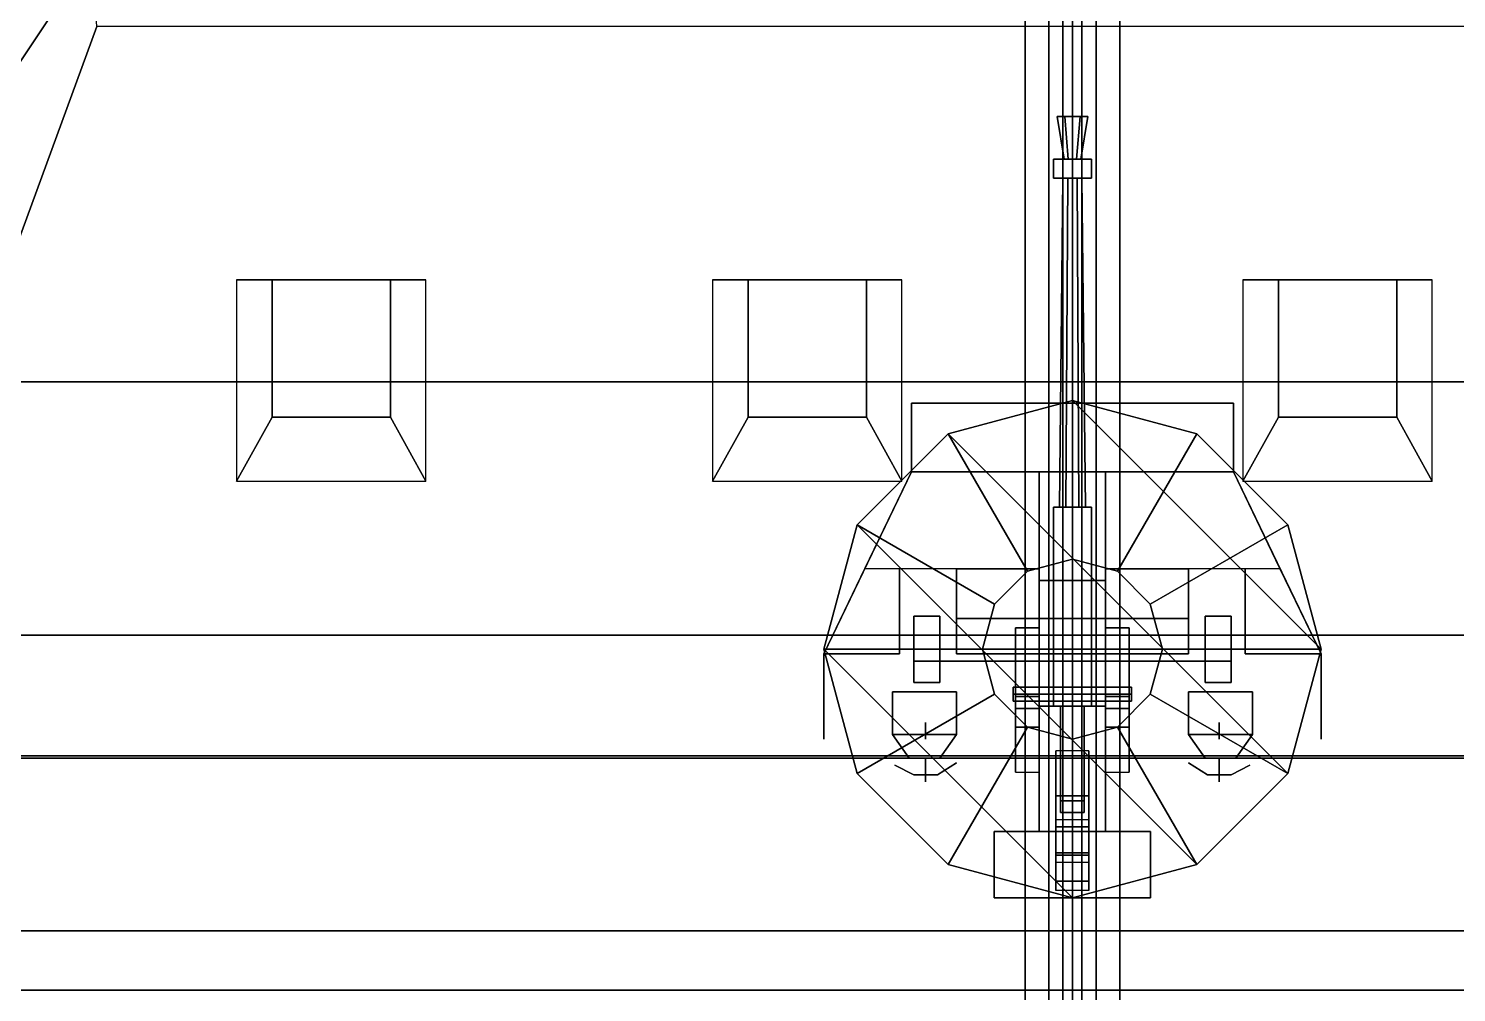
# Model space of a CAD drawing. Header units: millimetres. Extents: x -15 to 15, y -108 to 101.
# Drawn here: x -4.41 to 1.62, y -10.43 to -6.36 of the extents above; entities that cross this region are included whole.
import ezdxf

# ---------------------------------------------------------------- set-up
doc = ezdxf.new("R2010")
doc.units = ezdxf.units.MM
for name, color, linetype in [('citadelle', 3, 'Continuous'), ('gun', 1, 'Continuous'), ('railings_mirrored', 6, 'Continuous'), ('sleeve', 5, 'Continuous'), ('superstructure', 4, 'Continuous'), ('turret', 2, 'Continuous')]:
    doc.layers.add(name, color=color, linetype=linetype)

msp = doc.modelspace()

# ---------------------------------------------------------------- linework, layer by layer
for points in [[(-0.04, 1.05, 19.33), (-0.04, -15.01, 19.33), (-0.04, -15.01, 19.53), (-0.04, 1.05, 19.53)], [(0.04, 1.05, 19.33), (0.04, -15.01, 19.33), (-0.04, -15.01, 19.33), (-0.04, 1.05, 19.33)], [(0.04, -15.01, 19.53), (0.04, -15.01, 19.33), (0.04, 1.05, 19.33), (0.04, 1.05, 19.53)], [(-0.2, -17.83, 19.7), (-0.1, -17.83, 19.8732), (-0.1, -1.57, 19.8732), (-0.2, -1.57, 19.7)], [(-0.1, -17.83, 19.5268), (-0.2, -17.83, 19.7), (-0.2, -1.57, 19.7), (-0.1, -1.57, 19.5268)], [(-0.1, -17.83, 19.8732), (0.1, -17.83, 19.8732), (0.1, -1.57, 19.8732), (-0.1, -1.57, 19.8732)], [(0.1, -17.83, 19.5268), (-0.1, -17.83, 19.5268), (-0.1, -1.57, 19.5268), (0.1, -1.57, 19.5268)], [(0.1, -17.83, 19.8732), (0.2, -17.83, 19.7), (0.2, -1.57, 19.7), (0.1, -1.57, 19.8732)], [(0.2, -17.83, 19.7), (0.1, -17.83, 19.5268), (0.1, -1.57, 19.5268), (0.2, -1.57, 19.7)], [(-6.59, -3.58, -9.51), (0, -3.58, -9.55), (0, -9.44, -9.55), (-6.59, -9.44, -9.5)], [(6.59, -9.44, -9.5), (0, -9.44, -9.55), (0, -3.58, -9.55), (6.59, -3.58, -9.51)], [(-6.59, -9.44, -9.5), (0, -9.44, -9.55), (0, -15.27, -9.55), (-6.59, -15.27, -9.44)], [(6.59, -15.27, -9.44), (0, -15.27, -9.55), (0, -9.44, -9.55), (6.59, -9.44, -9.5)]]:
    msp.add_3dface(points)
at = {"layer": 'citadelle'}
for points in [[(12.41, -5.53, 4.59), (-12.41, -5.53, 4.59), (-13.09, -9.43, 4.59), (13.09, -9.43, 4.59)], [(13.09, -9.43, 4.59), (-13.09, -9.43, 4.59), (-13.25, -10.17, 4.59), (13.25, -10.17, 4.59)], [(13.25, -10.17, 4.59), (-13.25, -10.17, 4.59), (-12.64, -10.42, 4.59), (12.64, -10.42, 4.59)], [(12.64, -10.42, 4.59), (-12.64, -10.42, 4.59), (-11.86, -11.85, 4.59), (11.86, -11.85, 4.59)]]:
    msp.add_3dface(points, dxfattribs=at)
at = {"layer": 'gun'}
for points in [[(-0.065, -6.73, 9.66), (0.065, -6.73, 9.66), (0.0325, -6.73, 9.6037), (-0.0325, -6.73, 9.6037)], [(-0.0325, -6.73, 9.7163), (0.0325, -6.73, 9.7163), (0.065, -6.73, 9.66), (-0.065, -6.73, 9.66)], [(-0.0175, -6.91, 9.6297), (-0.035, -6.91, 9.66), (-0.065, -6.73, 9.66), (-0.0325, -6.73, 9.6037)], [(-0.035, -6.91, 9.66), (-0.0175, -6.91, 9.6903), (-0.0325, -6.73, 9.7163), (-0.065, -6.73, 9.66)], [(0.0175, -6.91, 9.6297), (-0.0175, -6.91, 9.6297), (-0.0325, -6.73, 9.6037), (0.0325, -6.73, 9.6037)], [(-0.0175, -6.91, 9.6903), (0.0175, -6.91, 9.6903), (0.0325, -6.73, 9.7163), (-0.0325, -6.73, 9.7163)], [(0.035, -6.91, 9.66), (0.0175, -6.91, 9.6297), (0.0325, -6.73, 9.6037), (0.065, -6.73, 9.66)], [(0.0175, -6.91, 9.6903), (0.035, -6.91, 9.66), (0.065, -6.73, 9.66), (0.0325, -6.73, 9.7163)], [(-0.08, -6.91, 9.66), (0.08, -6.91, 9.66), (0.04, -6.91, 9.5907), (-0.04, -6.91, 9.5907)], [(-0.04, -6.91, 9.7293), (0.04, -6.91, 9.7293), (0.08, -6.91, 9.66), (-0.08, -6.91, 9.66)], [(-0.04, -6.99, 9.5907), (-0.08, -6.99, 9.66), (-0.08, -6.91, 9.66), (-0.04, -6.91, 9.5907)], [(-0.08, -6.99, 9.66), (-0.04, -6.99, 9.7293), (-0.04, -6.91, 9.7293), (-0.08, -6.91, 9.66)], [(0.04, -6.99, 9.5907), (-0.04, -6.99, 9.5907), (-0.04, -6.91, 9.5907), (0.04, -6.91, 9.5907)], [(-0.04, -6.99, 9.7293), (0.04, -6.99, 9.7293), (0.04, -6.91, 9.7293), (-0.04, -6.91, 9.7293)], [(0.08, -6.99, 9.66), (0.04, -6.99, 9.5907), (0.04, -6.91, 9.5907), (0.08, -6.91, 9.66)], [(0.04, -6.99, 9.7293), (0.08, -6.99, 9.66), (0.08, -6.91, 9.66), (0.04, -6.91, 9.7293)], [(-0.04, -6.99, 9.5907), (0.04, -6.99, 9.5907), (0.08, -6.99, 9.66), (-0.08, -6.99, 9.66)], [(-0.08, -6.99, 9.66), (0.08, -6.99, 9.66), (0.04, -6.99, 9.7293), (-0.04, -6.99, 9.7293)], [(-0.02, -6.99, 9.6946), (-0.04, -6.99, 9.66), (-0.055, -8.38, 9.66), (-0.0275, -8.38, 9.7076)], [(-0.04, -6.99, 9.66), (-0.02, -6.99, 9.6254), (-0.0275, -8.38, 9.6124), (-0.055, -8.38, 9.66)], [(0.02, -6.99, 9.6946), (-0.02, -6.99, 9.6946), (-0.0275, -8.38, 9.7076), (0.0275, -8.38, 9.7076)], [(-0.02, -6.99, 9.6254), (0.02, -6.99, 9.6254), (0.0275, -8.38, 9.6124), (-0.0275, -8.38, 9.6124)], [(0.04, -6.99, 9.66), (0.02, -6.99, 9.6946), (0.0275, -8.38, 9.7076), (0.055, -8.38, 9.66)], [(0.02, -6.99, 9.6254), (0.04, -6.99, 9.66), (0.055, -8.38, 9.66), (0.0275, -8.38, 9.6124)]]:
    msp.add_3dface(points, dxfattribs=at)
at = {"layer": 'railings_mirrored'}
for points in [[(0, -17.73, 20.91), (0, -1.49, 20.91), (0, -1.49, 20.84), (0, -17.73, 20.84)], [(0, -17.73, 20.84), (0, -1.49, 20.84), (0, -1.49, 20.91), (0, -17.73, 20.91)], [(0, -7.48, 19.87), (0, -7.48, 20.84), (0, -7.42, 20.84), (0, -7.42, 19.87)], [(0, -7.42, 19.87), (0, -7.42, 20.84), (0, -7.48, 20.84), (0, -7.48, 19.87)], [(0, -8.89, 19.87), (0, -8.89, 20.84), (0, -8.95, 20.84), (0, -8.95, 19.87)], [(0, -8.95, 19.87), (0, -8.95, 20.84), (0, -8.89, 20.84), (0, -8.89, 19.87)], [(0, -10.35, 19.87), (0, -10.35, 20.84), (0, -10.41, 20.84), (0, -10.41, 19.87)], [(0, -10.41, 19.87), (0, -10.41, 20.84), (0, -10.35, 20.84), (0, -10.35, 19.87)]]:
    msp.add_3dface(points, dxfattribs=at)
at = {"layer": 'sleeve'}
for points in [[(-0.08, -8.38, 9.66), (0.08, -8.38, 9.66), (0.04, -8.38, 9.5907), (-0.04, -8.38, 9.5907)], [(-0.04, -8.38, 9.7293), (0.04, -8.38, 9.7293), (0.08, -8.38, 9.66), (-0.08, -8.38, 9.66)], [(-0.04, -9.22, 9.5907), (-0.08, -9.22, 9.66), (-0.08, -8.38, 9.66), (-0.04, -8.38, 9.5907)], [(-0.08, -9.22, 9.66), (-0.04, -9.22, 9.7293), (-0.04, -8.38, 9.7293), (-0.08, -8.38, 9.66)], [(0.04, -9.22, 9.5907), (-0.04, -9.22, 9.5907), (-0.04, -8.38, 9.5907), (0.04, -8.38, 9.5907)], [(-0.04, -9.22, 9.7293), (0.04, -9.22, 9.7293), (0.04, -8.38, 9.7293), (-0.04, -8.38, 9.7293)], [(0.08, -9.22, 9.66), (0.04, -9.22, 9.5907), (0.04, -8.38, 9.5907), (0.08, -8.38, 9.66)], [(0.04, -9.22, 9.7293), (0.08, -9.22, 9.66), (0.08, -8.38, 9.66), (0.04, -8.38, 9.7293)], [(0.14, -8.69, 9.59), (0.14, -8.69, 9.46), (-0.14, -8.69, 9.46), (-0.14, -8.69, 9.59)], [(-0.14, -8.69, 9.59), (-0.14, -8.69, 9.46), (-0.14, -9.22, 9.46), (-0.14, -9.22, 9.59)], [(-0.14, -9.22, 9.46), (-0.14, -8.69, 9.46), (0.14, -8.69, 9.46), (0.14, -9.22, 9.46)], [(0.14, -9.22, 9.59), (0.14, -8.69, 9.59), (-0.14, -8.69, 9.59), (-0.14, -9.22, 9.59)], [(0.14, -9.22, 9.46), (0.14, -8.69, 9.46), (0.14, -8.69, 9.59), (0.14, -9.22, 9.59)], [(-0.56, -9.12, 9.75), (-0.67, -9.12, 9.75), (-0.67, -8.84, 9.75), (-0.56, -8.84, 9.75)], [(-0.56, -8.84, 9.88), (-0.67, -8.84, 9.88), (-0.67, -9.12, 9.88), (-0.56, -9.12, 9.88)], [(-0.67, -8.84, 9.88), (-0.67, -8.84, 9.75), (-0.67, -9.12, 9.75), (-0.67, -9.12, 9.88)], [(-0.56, -8.84, 9.75), (-0.67, -8.84, 9.75), (-0.67, -8.84, 9.88), (-0.56, -8.84, 9.88)], [(-0.56, -9.12, 9.88), (-0.56, -9.12, 9.75), (-0.56, -8.84, 9.75), (-0.56, -8.84, 9.88)], [(0.67, -8.84, 9.75), (0.56, -8.84, 9.75), (0.56, -8.84, 9.88), (0.67, -8.84, 9.88)], [(0.56, -8.84, 9.88), (0.56, -8.84, 9.75), (0.56, -9.12, 9.75), (0.56, -9.12, 9.88)], [(0.67, -9.12, 9.75), (0.56, -9.12, 9.75), (0.56, -8.84, 9.75), (0.67, -8.84, 9.75)], [(0.67, -8.84, 9.88), (0.56, -8.84, 9.88), (0.56, -9.12, 9.88), (0.67, -9.12, 9.88)], [(0.67, -9.12, 9.88), (0.67, -9.12, 9.75), (0.67, -8.84, 9.75), (0.67, -8.84, 9.88)], [(0.67, -9.03, 9.7), (-0.67, -9.03, 9.7), (-0.67, -8.98, 9.7), (0.67, -8.98, 9.7)], [(0.67, -8.98, 9.7), (-0.67, -8.98, 9.7), (-0.67, -8.98, 9.75), (0.67, -8.98, 9.75)], [(-0.67, -8.98, 9.75), (-0.67, -8.98, 9.7), (-0.67, -9.03, 9.7), (-0.67, -9.03, 9.75)], [(0.56, -8.98, 9.75), (-0.56, -8.98, 9.75), (-0.56, -9.03, 9.75), (0.56, -9.03, 9.75)], [(0.67, -9.03, 9.75), (0.67, -9.03, 9.7), (0.67, -8.98, 9.7), (0.67, -8.98, 9.75)], [(-0.67, -9.03, 9.75), (-0.67, -9.03, 9.7), (0.67, -9.03, 9.7), (0.67, -9.03, 9.75)], [(-0.67, -9.12, 9.88), (-0.67, -9.12, 9.75), (-0.56, -9.12, 9.75), (-0.56, -9.12, 9.88)], [(-0.25, -9.17, 9.56), (-0.25, -9.14, 9.59), (0.25, -9.14, 9.59), (0.25, -9.17, 9.56)], [(-0.25, -9.14, 9.59), (-0.25, -9.17, 9.62), (0.25, -9.17, 9.62), (0.25, -9.14, 9.59)], [(-0.25, -9.17, 9.56), (-0.25, -9.2, 9.59), (-0.25, -9.17, 9.62), (-0.25, -9.14, 9.59)], [(0.25, -9.14, 9.59), (0.25, -9.17, 9.62), (0.25, -9.2, 9.59), (0.25, -9.17, 9.56)], [(0.56, -9.12, 9.88), (0.56, -9.12, 9.75), (0.67, -9.12, 9.75), (0.67, -9.12, 9.88)], [(-0.25, -9.2, 9.59), (-0.25, -9.17, 9.56), (0.25, -9.17, 9.56), (0.25, -9.2, 9.59)], [(-0.25, -9.17, 9.62), (-0.25, -9.2, 9.59), (0.25, -9.2, 9.59), (0.25, -9.17, 9.62)], [(0.14, -9.22, 9.73), (0.14, -9.22, 9.46), (-0.14, -9.22, 9.46), (-0.14, -9.22, 9.73)], [(-0.14, -9.22, 9.73), (-0.14, -9.22, 9.46), (-0.14, -9.75, 9.46), (-0.14, -9.75, 9.73)], [(-0.14, -9.75, 9.46), (-0.14, -9.22, 9.46), (0.14, -9.22, 9.46), (0.14, -9.75, 9.46)], [(0.14, -9.75, 9.73), (0.14, -9.22, 9.73), (-0.14, -9.22, 9.73), (-0.14, -9.75, 9.73)], [(0.05, -9.62, 9.95), (0.05, -9.22, 9.79), (-0.05, -9.22, 9.79), (-0.05, -9.62, 9.95)], [(0.05, -9.22, 9.79), (0.05, -9.22, 9.73), (-0.05, -9.22, 9.73), (-0.05, -9.22, 9.79)], [(-0.05, -9.22, 9.79), (-0.05, -9.22, 9.73), (-0.05, -9.62, 9.73), (-0.05, -9.62, 9.95)], [(0.05, -9.62, 9.73), (0.05, -9.22, 9.73), (0.05, -9.22, 9.79), (0.05, -9.62, 9.95)], [(0.14, -9.75, 9.46), (0.14, -9.22, 9.46), (0.14, -9.22, 9.73), (0.14, -9.75, 9.73)], [(0.07, -9.6, 8.92), (0.07, -9.41, 8.82), (-0.07, -9.41, 8.82), (-0.07, -9.6, 8.92)], [(-0.07, -9.6, 8.92), (-0.07, -9.41, 8.82), (-0.07, -9.59, 8.77), (-0.07, -9.73, 8.87)], [(0.07, -9.59, 8.77), (0.07, -9.41, 8.82), (0.07, -9.6, 8.92), (0.07, -9.73, 8.87)], [(-0.07, -9.73, 9.04), (-0.07, -9.6, 8.92), (-0.07, -9.73, 8.87), (-0.07, -9.84, 8.99)], [(0.07, -9.73, 9.04), (0.07, -9.6, 8.92), (-0.07, -9.6, 8.92), (-0.07, -9.73, 9.04)], [(0.05, -9.67, 9.82), (0.05, -9.62, 9.95), (-0.05, -9.62, 9.95), (-0.05, -9.67, 9.82)], [(-0.05, -9.62, 9.95), (-0.05, -9.62, 9.73), (-0.05, -9.67, 9.73), (-0.05, -9.67, 9.82)], [(0.05, -9.67, 9.73), (0.05, -9.62, 9.73), (0.05, -9.62, 9.95), (0.05, -9.67, 9.82)], [(0.07, -9.73, 8.87), (0.07, -9.6, 8.92), (0.07, -9.73, 9.04), (0.07, -9.84, 8.99)], [(-0.07, -9.73, 8.87), (-0.07, -9.7, 8.84), (0.07, -9.7, 8.84), (0.07, -9.73, 8.87)], [(-0.05, -9.67, 9.82), (-0.05, -9.67, 9.73), (0.05, -9.67, 9.73), (0.05, -9.67, 9.82)], [(0.33, -9.75, 9.77), (0.33, -9.75, 9.41), (-0.33, -9.75, 9.41), (-0.33, -9.75, 9.77)], [(-0.33, -10.03, 9.41), (-0.33, -9.75, 9.41), (0.33, -9.75, 9.41), (0.33, -10.03, 9.41)], [(0.33, -10.03, 9.77), (0.33, -9.75, 9.77), (-0.33, -9.75, 9.77), (-0.33, -10.03, 9.77)], [(-0.33, -9.75, 9.77), (-0.33, -9.75, 9.41), (-0.33, -10.03, 9.41), (-0.33, -10.03, 9.77)], [(-0.07, -9.85, 9.25), (-0.07, -9.73, 9.04), (-0.07, -9.84, 8.99), (-0.07, -9.96, 9.2)], [(-0.07, -9.84, 8.99), (-0.07, -9.73, 8.87), (0.07, -9.73, 8.87), (0.07, -9.84, 8.99)], [(0.07, -9.85, 9.25), (0.07, -9.73, 9.04), (-0.07, -9.73, 9.04), (-0.07, -9.85, 9.25)], [(0.07, -9.84, 8.99), (0.07, -9.73, 9.04), (0.07, -9.85, 9.25), (0.07, -9.96, 9.2)], [(0.33, -10.03, 9.41), (0.33, -9.75, 9.41), (0.33, -9.75, 9.77), (0.33, -10.03, 9.77)], [(-0.07, -9.96, 9.2), (-0.07, -9.84, 8.99), (0.07, -9.84, 8.99), (0.07, -9.96, 9.2)], [(0.07, -9.88, 9.41), (0.07, -9.85, 9.25), (-0.07, -9.85, 9.25), (-0.07, -9.88, 9.41)], [(-0.07, -9.88, 9.41), (-0.07, -9.85, 9.25), (-0.07, -9.96, 9.2), (-0.07, -10, 9.41)], [(0.07, -9.96, 9.2), (0.07, -9.85, 9.25), (0.07, -9.88, 9.41), (0.07, -10, 9.41)], [(-0.07, -10, 9.41), (-0.07, -9.96, 9.2), (0.07, -9.96, 9.2), (0.07, -10, 9.41)], [(-0.33, -10.03, 9.77), (-0.33, -10.03, 9.41), (0.33, -10.03, 9.41), (0.33, -10.03, 9.77)]]:
    msp.add_3dface(points, dxfattribs=at)
at = {"layer": 'superstructure'}
msp.add_3dface([(-3.7547, -5.4653, 4.59), (-4.9058, -7.188, 4.59), (-4.9058, -7.188, 5.72), (-3.7547, -5.4653, 5.72)], dxfattribs=at)
at = {"layer": 'turret'}
for points in [[(-4.25, -4.44, 5.72), (-3.7547, -5.4653, 5.72), (-4.9058, -7.188, 5.72), (-5.42, -7.83, 5.72)], [(-4.25, -4.44, 5.72), (-5.42, -7.83, 5.72), (-4.67, -7.85, 8.41), (-4.12, -6.35, 8.27)], [(-4.12, -6.35, 8.27), (-4.67, -7.85, 8.41), (4.67, -7.85, 8.41), (4.12, -6.35, 8.27)], [(-2.88, -7.42, 8.68), (-2.73, -7.42, 8.37), (-3.53, -7.42, 8.37), (-3.38, -7.42, 8.68)], [(-3.53, -7.42, 8.37), (-3.53, -8.27, 8.44), (-3.38, -8, 8.68), (-3.38, -7.42, 8.68)], [(-3.38, -7.42, 8.68), (-3.38, -8, 8.68), (-2.88, -8, 8.68), (-2.88, -7.42, 8.68)], [(-2.88, -8, 8.68), (-2.73, -8.27, 8.44), (-2.73, -7.42, 8.37), (-2.88, -7.42, 8.68)], [(-1.52, -7.42, 8.37), (-1.52, -8.27, 8.44), (-1.37, -8, 8.68), (-1.37, -7.42, 8.68)], [(-0.87, -7.42, 8.68), (-0.72, -7.42, 8.37), (-1.52, -7.42, 8.37), (-1.37, -7.42, 8.68)], [(-1.37, -7.42, 8.68), (-1.37, -8, 8.68), (-0.87, -8, 8.68), (-0.87, -7.42, 8.68)], [(-0.87, -8, 8.68), (-0.72, -8.27, 8.44), (-0.72, -7.42, 8.37), (-0.87, -7.42, 8.68)], [(1.37, -7.42, 8.68), (1.52, -7.42, 8.37), (0.72, -7.42, 8.37), (0.87, -7.42, 8.68)], [(0.72, -7.42, 8.37), (0.72, -8.27, 8.44), (0.87, -8, 8.68), (0.87, -7.42, 8.68)], [(0.87, -7.42, 8.68), (0.87, -8, 8.68), (1.37, -8, 8.68), (1.37, -7.42, 8.68)], [(1.37, -8, 8.68), (1.52, -8.27, 8.44), (1.52, -7.42, 8.37), (1.37, -7.42, 8.68)], [(-4.67, -7.85, 8.41), (-4.87, -8.92, 8.5), (4.87, -8.92, 8.5), (4.67, -7.85, 8.41)], [(0.68, -7.94, 9.26), (0.68, -7.94, 8.84), (-0.68, -7.94, 8.84), (-0.68, -7.94, 9.26)], [(-0.68, -8.23, 8.84), (-0.68, -7.94, 8.84), (0.68, -7.94, 8.84), (0.68, -8.23, 8.84)], [(0.68, -8.23, 9.26), (0.68, -7.94, 9.26), (-0.68, -7.94, 9.26), (-0.68, -8.23, 9.26)], [(-0.68, -7.94, 9.26), (-0.68, -7.94, 8.84), (-0.68, -8.23, 8.84), (-0.68, -8.23, 9.26)], [(1.05, -8.98, 8.84), (0, -7.93, 8.84), (-0.525, -8.0707, 8.84), (0.9093, -9.505, 8.84)], [(-0.525, -8.0707, 8.74), (0, -7.93, 8.74), (0, -8.6, 8.61), (-0.19, -8.6509, 8.61)], [(0, -7.93, 8.74), (-0.525, -8.0707, 8.74), (-0.525, -8.0707, 8.84), (0, -7.93, 8.84)], [(0.9093, -8.455, 8.84), (0.525, -8.0707, 8.84), (0, -7.93, 8.84), (1.05, -8.98, 8.84)], [(0, -7.93, 8.74), (0.525, -8.0707, 8.74), (0.19, -8.6509, 8.61), (0, -8.6, 8.61)], [(0.525, -8.0707, 8.74), (0, -7.93, 8.74), (0, -7.93, 8.84), (0.525, -8.0707, 8.84)], [(0.68, -8.23, 8.84), (0.68, -7.94, 8.84), (0.68, -7.94, 9.26), (0.68, -8.23, 9.26)], [(-3.38, -8, 8.68), (-3.53, -8.27, 8.44), (-2.73, -8.27, 8.44), (-2.88, -8, 8.68)], [(-1.37, -8, 8.68), (-1.52, -8.27, 8.44), (-0.72, -8.27, 8.44), (-0.87, -8, 8.68)], [(0.87, -8, 8.68), (0.72, -8.27, 8.44), (1.52, -8.27, 8.44), (1.37, -8, 8.68)], [(0.9093, -9.505, 8.84), (-0.525, -8.0707, 8.84), (-0.9093, -8.455, 8.84), (0.525, -9.8893, 8.84)], [(-0.9093, -8.455, 8.74), (-0.525, -8.0707, 8.74), (-0.19, -8.6509, 8.61), (-0.3291, -8.79, 8.61)], [(-0.525, -8.0707, 8.74), (-0.9093, -8.455, 8.74), (-0.9093, -8.455, 8.84), (-0.525, -8.0707, 8.84)], [(0.525, -8.0707, 8.74), (0.9093, -8.455, 8.74), (0.3291, -8.79, 8.61), (0.19, -8.6509, 8.61)], [(0.9093, -8.455, 8.74), (0.525, -8.0707, 8.74), (0.525, -8.0707, 8.84), (0.9093, -8.455, 8.84)], [(-0.68, -8.23, 9.26), (-0.68, -8.23, 8.84), (-1.05, -9, 8.84), (-1.05, -9, 10.15)], [(-1.05, -9, 10.15), (-1.05, -9, 8.84), (-0.68, -8.23, 8.84), (-0.68, -8.23, 9.26)], [(-0.8763, -8.6385, 9.7321), (-0.14, -8.64, 9.73), (-0.14, -8.23, 9.26), (-0.68, -8.23, 9.26)], [(-0.68, -8.23, 9.26), (-0.14, -8.23, 9.26), (-0.14, -8.64, 9.73), (-0.8763, -8.6385, 9.7321)], [(0.8763, -8.6385, 9.7321), (0.14, -8.64, 9.73), (0.14, -8.23, 9.26), (0.68, -8.23, 9.26)], [(0.68, -8.23, 9.26), (0.14, -8.23, 9.26), (0.14, -8.64, 9.73), (0.8763, -8.6385, 9.7321)], [(1.05, -9, 10.15), (1.05, -9, 8.84), (0.68, -8.23, 8.84), (0.68, -8.23, 9.26)], [(0.68, -8.23, 9.26), (0.68, -8.23, 8.84), (1.05, -9, 8.84), (1.05, -9, 10.15)], [(0.525, -9.8893, 8.84), (-0.9093, -8.455, 8.84), (-1.05, -8.98, 8.84), (0, -10.03, 8.84)], [(-1.05, -8.98, 8.74), (-0.9093, -8.455, 8.74), (-0.3291, -8.79, 8.61), (-0.38, -8.98, 8.61)], [(-0.9093, -8.455, 8.74), (-1.05, -8.98, 8.74), (-1.05, -8.98, 8.84), (-0.9093, -8.455, 8.84)], [(0.9093, -8.455, 8.74), (1.05, -8.98, 8.74), (0.38, -8.98, 8.61), (0.3291, -8.79, 8.61)], [(1.05, -8.98, 8.74), (0.9093, -8.455, 8.74), (0.9093, -8.455, 8.84), (1.05, -8.98, 8.84)], [(0, -8.6, 8.42), (-0.19, -8.6509, 8.42), (-0.19, -8.6509, 8.61), (0, -8.6, 8.61)], [(0.19, -8.6509, 8.42), (0, -8.6, 8.42), (0, -8.6, 8.61), (0.19, -8.6509, 8.61)], [(-0.8763, -8.6385, 9.7321), (-0.73, -8.64, 9.73), (-0.73, -9, 10.15), (-1.05, -9, 10.15)], [(-1.05, -9, 10.15), (-0.73, -9, 10.15), (-0.73, -8.64, 9.73), (-0.8763, -8.6385, 9.7321)], [(-0.49, -8.64, 9.73), (-0.14, -8.64, 9.73), (-0.14, -8.85, 9.98), (-0.49, -8.85, 9.98)], [(-0.49, -8.85, 9.98), (-0.14, -8.85, 9.98), (-0.14, -8.64, 9.73), (-0.49, -8.64, 9.73)], [(-0.19, -8.6509, 8.42), (-0.3291, -8.79, 8.44), (-0.3291, -8.79, 8.61), (-0.19, -8.6509, 8.61)], [(0.49, -8.85, 9.98), (0.14, -8.85, 9.98), (0.14, -8.64, 9.73), (0.49, -8.64, 9.73)], [(0.49, -8.64, 9.73), (0.14, -8.64, 9.73), (0.14, -8.85, 9.98), (0.49, -8.85, 9.98)], [(0.3291, -8.79, 8.44), (0.19, -8.6509, 8.42), (0.19, -8.6509, 8.61), (0.3291, -8.79, 8.61)], [(0.8763, -8.6385, 9.7321), (0.73, -8.64, 9.73), (0.73, -9, 10.15), (1.05, -9, 10.15)], [(1.05, -9, 10.15), (0.73, -9, 10.15), (0.73, -8.64, 9.73), (0.8763, -8.6385, 9.7321)], [(-0.3291, -8.79, 8.44), (-0.38, -8.98, 8.46), (-0.38, -8.98, 8.61), (-0.3291, -8.79, 8.61)], [(0.38, -8.98, 8.46), (0.3291, -8.79, 8.44), (0.3291, -8.79, 8.61), (0.38, -8.98, 8.61)], [(0.49, -9, 10.15), (-0.49, -9, 10.15), (-0.49, -8.85, 9.98), (0.49, -8.85, 9.98)], [(0.49, -8.85, 9.98), (-0.49, -8.85, 9.98), (-0.49, -9, 10.15), (0.49, -9, 10.15)], [(-4.87, -8.92, 8.5), (-4.87, -9.43, 8.54), (4.87, -9.43, 8.54), (4.87, -8.92, 8.5)], [(-0.24, -9.31, 9.92), (-0.24, -9.18, 9.84), (-0.24, -8.89, 9.5), (-0.24, -9.23, 9.44)], [(-0.14, -8.89, 9.5), (-0.24, -8.89, 9.5), (-0.24, -9.18, 9.84), (-0.14, -9.18, 9.84)], [(-0.24, -9.23, 9.44), (-0.24, -8.89, 9.5), (-0.24, -8.89, 8.84), (-0.24, -9.5, 8.84)], [(-0.14, -8.89, 8.84), (-0.24, -8.89, 8.84), (-0.24, -8.89, 9.5), (-0.14, -8.89, 9.5)], [(-0.14, -9.23, 9.44), (-0.14, -8.89, 9.5), (-0.14, -9.18, 9.84), (-0.14, -9.31, 9.92)], [(-0.14, -9.5, 8.84), (-0.14, -8.89, 8.84), (-0.14, -8.89, 9.5), (-0.14, -9.23, 9.44)], [(0.24, -8.89, 8.84), (0.14, -8.89, 8.84), (0.14, -8.89, 9.5), (0.24, -8.89, 9.5)], [(0.24, -8.89, 9.5), (0.14, -8.89, 9.5), (0.14, -9.18, 9.84), (0.24, -9.18, 9.84)], [(0.14, -9.31, 9.92), (0.14, -9.18, 9.84), (0.14, -8.89, 9.5), (0.14, -9.23, 9.44)], [(0.14, -9.23, 9.44), (0.14, -8.89, 9.5), (0.14, -8.89, 8.84), (0.14, -9.5, 8.84)], [(0.24, -9.23, 9.44), (0.24, -8.89, 9.5), (0.24, -9.18, 9.84), (0.24, -9.31, 9.92)], [(0.24, -9.5, 8.84), (0.24, -8.89, 8.84), (0.24, -8.89, 9.5), (0.24, -9.23, 9.44)], [(-0.9093, -9.505, 8.74), (-1.05, -8.98, 8.74), (-0.38, -8.98, 8.61), (-0.3291, -9.17, 8.61)], [(-1.05, -8.98, 8.74), (-0.9093, -9.505, 8.74), (-0.9093, -9.505, 8.84), (-1.05, -8.98, 8.84)], [(0, -10.03, 8.84), (-1.05, -8.98, 8.84), (-0.9093, -9.505, 8.84), (-0.525, -9.8893, 8.84)], [(-0.38, -8.98, 8.46), (-0.3291, -9.17, 8.48), (-0.3291, -9.17, 8.61), (-0.38, -8.98, 8.61)], [(1.05, -8.98, 8.74), (0.9093, -9.505, 8.74), (0.3291, -9.17, 8.61), (0.38, -8.98, 8.61)], [(0.3291, -9.17, 8.48), (0.38, -8.98, 8.46), (0.38, -8.98, 8.61), (0.3291, -9.17, 8.61)], [(0.9093, -9.505, 8.74), (1.05, -8.98, 8.74), (1.05, -8.98, 8.84), (0.9093, -9.505, 8.84)], [(-1.05, -9, 10.15), (-1.05, -9, 8.84), (-1.05, -9.22, 8.84), (-1.05, -9.22, 10.15)], [(-1.05, -9.22, 10.15), (-1.05, -9.22, 8.84), (-1.05, -9, 8.84), (-1.05, -9, 10.15)], [(1.05, -9, 10.15), (1.05, -9, 8.84), (1.05, -9.22, 8.84), (1.05, -9.22, 10.15)], [(1.05, -9.22, 10.15), (1.05, -9.22, 8.84), (1.05, -9, 8.84), (1.05, -9, 10.15)], [(-0.49, -9.34, 9.16), (-0.49, -9.16, 9.16), (-0.76, -9.16, 9.16), (-0.76, -9.34, 9.16)], [(-0.76, -9.34, 9.16), (-0.76, -9.16, 9.16), (-0.49, -9.16, 9.16), (-0.49, -9.34, 9.16)], [(0.49, -9.34, 9.16), (0.49, -9.16, 9.16), (0.76, -9.16, 9.16), (0.76, -9.34, 9.16)], [(0.76, -9.34, 9.16), (0.76, -9.16, 9.16), (0.49, -9.16, 9.16), (0.49, -9.34, 9.16)], [(-5.31, -9.22, 5.72), (-4.9058, -11.252, 5.72), (-4.18, -14.8, 5.72), (-5.46, -10.44, 5.72)], [(-1.05, -9.22, 10.15), (-1.05, -9.22, 8.84), (-1.05, -9.36, 8.84), (-1.05, -9.36, 9.99)], [(-1.05, -9.36, 9.99), (-1.05, -9.36, 8.84), (-1.05, -9.22, 8.84), (-1.05, -9.22, 10.15)], [(-0.525, -9.8893, 8.74), (-0.9093, -9.505, 8.74), (-0.3291, -9.17, 8.61), (-0.19, -9.3091, 8.61)], [(-0.3291, -9.17, 8.48), (-0.19, -9.3091, 8.49), (-0.19, -9.3091, 8.61), (-0.3291, -9.17, 8.61)], [(-0.14, -9.18, 9.84), (-0.24, -9.18, 9.84), (-0.24, -9.31, 9.92), (-0.14, -9.31, 9.92)], [(0.24, -9.18, 9.84), (0.14, -9.18, 9.84), (0.14, -9.31, 9.92), (0.24, -9.31, 9.92)], [(0.9093, -9.505, 8.74), (0.525, -9.8893, 8.74), (0.19, -9.3091, 8.61), (0.3291, -9.17, 8.61)], [(0.19, -9.3091, 8.49), (0.3291, -9.17, 8.48), (0.3291, -9.17, 8.61), (0.19, -9.3091, 8.61)], [(1.05, -9.36, 9.99), (1.05, -9.36, 8.84), (1.05, -9.22, 8.84), (1.05, -9.22, 10.15)], [(1.05, -9.22, 10.15), (1.05, -9.22, 8.84), (1.05, -9.36, 8.84), (1.05, -9.36, 9.99)], [(-0.14, -9.31, 9.92), (-0.24, -9.31, 9.92), (-0.24, -9.23, 9.44), (-0.14, -9.23, 9.44)], [(-0.14, -9.23, 9.44), (-0.24, -9.23, 9.44), (-0.24, -9.5, 8.84), (-0.14, -9.5, 8.84)], [(0.24, -9.23, 9.44), (0.14, -9.23, 9.44), (0.14, -9.5, 8.84), (0.24, -9.5, 8.84)], [(0.24, -9.31, 9.92), (0.14, -9.31, 9.92), (0.14, -9.23, 9.44), (0.24, -9.23, 9.44)], [(-0.56, -9.44, 9.16), (-0.49, -9.34, 9.16), (-0.76, -9.34, 9.16), (-0.69, -9.44, 9.16)], [(-0.69, -9.44, 9.16), (-0.76, -9.34, 9.16), (-0.49, -9.34, 9.16), (-0.56, -9.44, 9.16)], [(-0.62, -9.36, 9.16), (-0.62, -9.36, 8.84), (-0.62, -9.29, 8.84), (-0.62, -9.29, 9.16)], [(-0.62, -9.29, 9.16), (-0.62, -9.29, 8.84), (-0.62, -9.36, 8.84), (-0.62, -9.36, 9.16)], [(0, -10.03, 8.74), (-0.525, -9.8893, 8.74), (-0.19, -9.3091, 8.61), (0, -9.36, 8.61)], [(-0.19, -9.3091, 8.49), (0, -9.36, 8.5), (0, -9.36, 8.61), (-0.19, -9.3091, 8.61)], [(0.525, -9.8893, 8.74), (0, -10.03, 8.74), (0, -9.36, 8.61), (0.19, -9.3091, 8.61)], [(0, -9.36, 8.5), (0.19, -9.3091, 8.49), (0.19, -9.3091, 8.61), (0, -9.36, 8.61)], [(0.56, -9.44, 9.16), (0.49, -9.34, 9.16), (0.76, -9.34, 9.16), (0.69, -9.44, 9.16)], [(0.69, -9.44, 9.16), (0.76, -9.34, 9.16), (0.49, -9.34, 9.16), (0.56, -9.44, 9.16)], [(0.62, -9.36, 9.16), (0.62, -9.36, 8.84), (0.62, -9.29, 8.84), (0.62, -9.29, 9.16)], [(0.62, -9.29, 9.16), (0.62, -9.29, 8.84), (0.62, -9.36, 8.84), (0.62, -9.36, 9.16)], [(-4.87, -9.43, 8.54), (-4.7, -10.47, 8.65), (4.7, -10.47, 8.65), (4.87, -9.43, 8.54)], [(-0.62, -9.54, 9.3), (-0.62, -9.48, 9.16), (-0.62, -9.44, 9.16), (-0.62, -9.51, 9.3)], [(-0.62, -9.51, 9.3), (-0.62, -9.44, 9.16), (-0.62, -9.48, 9.16), (-0.62, -9.54, 9.3)], [(-0.49, -9.46, 9.42), (-0.49, -9.46, 9.3), (-0.57, -9.51, 9.3), (-0.57, -9.51, 9.42)], [(-0.57, -9.51, 9.42), (-0.57, -9.51, 9.3), (-0.49, -9.46, 9.3), (-0.49, -9.46, 9.42)], [(0.49, -9.46, 9.42), (0.49, -9.46, 9.3), (0.57, -9.51, 9.3), (0.57, -9.51, 9.42)], [(0.57, -9.51, 9.42), (0.57, -9.51, 9.3), (0.49, -9.46, 9.3), (0.49, -9.46, 9.42)], [(0.62, -9.54, 9.3), (0.62, -9.48, 9.16), (0.62, -9.44, 9.16), (0.62, -9.51, 9.3)], [(0.62, -9.51, 9.3), (0.62, -9.44, 9.16), (0.62, -9.48, 9.16), (0.62, -9.54, 9.3)], [(-0.9093, -9.505, 8.74), (-0.525, -9.8893, 8.74), (-0.525, -9.8893, 8.84), (-0.9093, -9.505, 8.84)], [(-0.75, -9.47, 9.42), (-0.75, -9.47, 9.3), (-0.67, -9.51, 9.3), (-0.67, -9.51, 9.42)], [(-0.67, -9.51, 9.42), (-0.67, -9.51, 9.3), (-0.75, -9.47, 9.3), (-0.75, -9.47, 9.42)], [(-0.67, -9.51, 9.42), (-0.67, -9.51, 9.3), (-0.57, -9.51, 9.3), (-0.57, -9.51, 9.42)], [(-0.57, -9.51, 9.42), (-0.57, -9.51, 9.3), (-0.67, -9.51, 9.3), (-0.67, -9.51, 9.42)], [(0.525, -9.8893, 8.74), (0.9093, -9.505, 8.74), (0.9093, -9.505, 8.84), (0.525, -9.8893, 8.84)], [(0.57, -9.51, 9.42), (0.57, -9.51, 9.3), (0.67, -9.51, 9.3), (0.67, -9.51, 9.42)], [(0.67, -9.51, 9.42), (0.67, -9.51, 9.3), (0.57, -9.51, 9.3), (0.57, -9.51, 9.42)], [(0.67, -9.51, 9.42), (0.67, -9.51, 9.3), (0.75, -9.47, 9.3), (0.75, -9.47, 9.42)], [(0.75, -9.47, 9.42), (0.75, -9.47, 9.3), (0.67, -9.51, 9.3), (0.67, -9.51, 9.42)], [(-0.525, -9.8893, 8.74), (0, -10.03, 8.74), (0, -10.03, 8.84), (-0.525, -9.8893, 8.84)], [(0, -10.03, 8.74), (0.525, -9.8893, 8.74), (0.525, -9.8893, 8.84), (0, -10.03, 8.84)]]:
    msp.add_3dface(points, dxfattribs=at)

doc.saveas('drawing.dxf')
